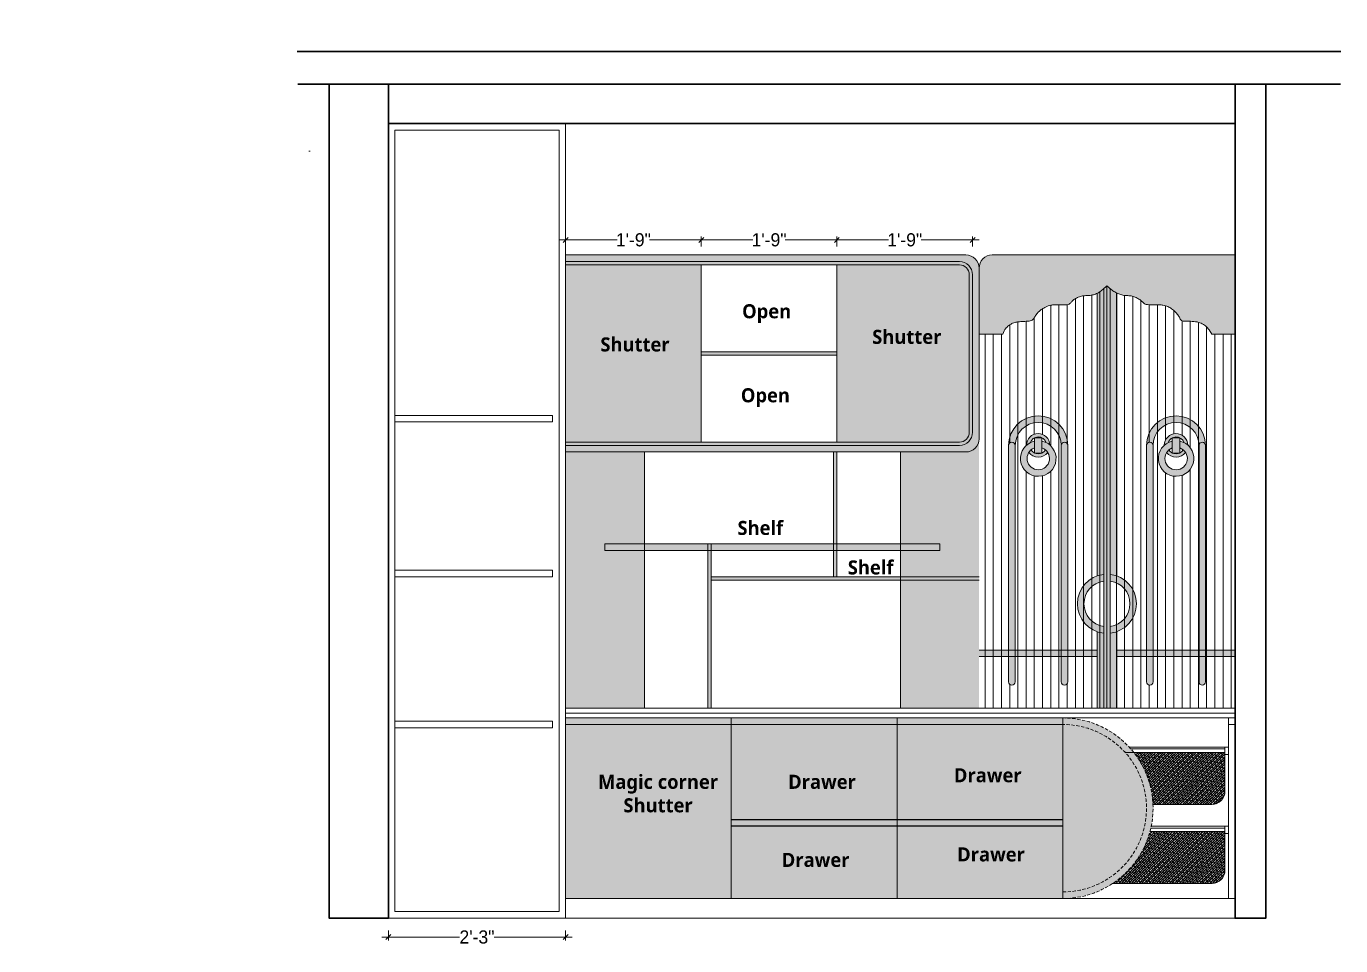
# Model space of a CAD drawing. Header units: millimetres. Extents: x 56222 to 3066687, y -650199 to -121287.
# Drawn here: x 137259.9 to 137460.2, y -183180.4 to -183040.4 of the extents above; entities that cross this region are included whole.
import ezdxf

# ---------------------------------------------------------------- set-up
doc = ezdxf.new("R2010")
doc.units = ezdxf.units.MM
doc.header["$MEASUREMENT"] = 0
doc.header["$PDMODE"] = 35
doc.linetypes.add('DASHED', pattern=[0.75, 0.5, -0.25])
doc.layers.get('Defpoints').update_dxf_attribs({"color": 220})
for name, color, linetype, lineweight in [('Farniture', 59, 'Continuous', 25), ('FURNITURE', 32, 'Continuous', 9), ('furniture dimensions', 1, 'DASHED', 0), ('SECTION ( SLAB PLine )', 104, 'Continuous', 30), ('Text', 7, 'Continuous', 15), ('wall', 7, 'Continuous', 30), ('XX~SLAB ( BEAM )~ ( DIM )', 7, 'Continuous', 9)]:
    doc.layers.add(name, color=color, linetype=linetype, lineweight=lineweight)
doc.layers.add('hatch', color=250, linetype='Continuous', lineweight=9, transparency=0.5)
doc.layers.add('str coll', color=6, linetype='Continuous')
doc.styles.add('century g', font='GOTHIC.TTF')
doc.styles.get("Standard").update_dxf_attribs({"font": 'arial.ttf', "height": 6})
doc.dimstyles.new('Archana', dxfattribs={"dimtxt": 2, "dimasz": 0.75, "dimexe": 0.5, "dimexo": 0.5, "dimgap": 0, "dimtad": 0, "dimzin": 0, "dimdsep": 46, "dimlunit": 4, "dimtxsty": 'century g', "dimblk": 'OBLIQUE', "dimcen": 0, "dimdle": 1, "dimclrd": 256, "dimclre": 256, "dimclrt": 256, "dimadec": 0, "dimazin": 0, "dimtfac": 1, "dimtofl": 0, "dimtmove": 1, "dimatfit": 3, "dimfxl": 1, "dimfxlon": 1, "dimtolj": 1, "dimtzin": 0, "dimlwd": -1, "dimlwe": -1, "dimarcsym": 0})

# ---------------------------------------------------------------- blocks, each defined once
blk = doc.blocks.new('_Oblique')
at = {"layer": 'wall', "color": 0, "lineweight": -2}
blk.add_line((-0.5, -0.5), (0.5, 0.5), dxfattribs=at)
blk = doc.blocks.new('*D210')
at = {"layer": 'Defpoints', "color": 0, "linetype": 'Continuous', "lineweight": 30, "transparency": 16777216}
for p in [(137362.76, -183072.89), (137342.09, -183076.19), (137362.76, -183076.19)]:
    blk.add_point(p, dxfattribs=at)
at = {"layer": 'furniture dimensions', "color": 5, "linetype": 'Continuous', "transparency": 16777216}
for p, q in [((137341.09, -183072.89), (137349.94, -183072.89)), ((137342.09, -183073.89), (137342.09, -183072.39)), ((137363.76, -183072.89), (137354.9, -183072.89)), ((137362.76, -183073.89), (137362.76, -183072.39))]:
    blk.add_line(p, q, dxfattribs=at)
at = {"layer": 'furniture dimensions', "color": 5, "linetype": 'Continuous', "transparency": 16777216, "xscale": 0.75, "yscale": 0.75, "zscale": 0.75, "rotation": 180}
blk.add_blockref('_Oblique', (137342.09, -183072.89), dxfattribs=at)
at = {"layer": 'furniture dimensions', "color": 5, "linetype": 'Continuous', "transparency": 16777216, "xscale": 0.75, "yscale": 0.75, "zscale": 0.75}
blk.add_blockref('_Oblique', (137362.76, -183072.89), dxfattribs=at)
at = {"layer": 'furniture dimensions', "linetype": 'Continuous', "lineweight": 0, "transparency": 16777216, "insert": (137352.42, -183072.89), "char_height": 2, "attachment_point": 5, "style": 'century g'}
blk.add_mtext('\\A1;1\'-9"', dxfattribs=at)
blk = doc.blocks.new('*D211')
at = {"layer": 'Defpoints', "color": 0, "linetype": 'Continuous', "lineweight": 30, "transparency": 16777216}
for p in [(137383.42, -183072.89), (137362.76, -183076.19), (137383.42, -183076.19)]:
    blk.add_point(p, dxfattribs=at)
at = {"layer": 'furniture dimensions', "color": 5, "linetype": 'Continuous', "transparency": 16777216}
for p, q in [((137361.76, -183072.89), (137370.61, -183072.89)), ((137362.76, -183073.89), (137362.76, -183072.39)), ((137384.42, -183072.89), (137375.57, -183072.89)), ((137383.42, -183073.89), (137383.42, -183072.39))]:
    blk.add_line(p, q, dxfattribs=at)
at = {"layer": 'furniture dimensions', "color": 5, "linetype": 'Continuous', "transparency": 16777216, "xscale": 0.75, "yscale": 0.75, "zscale": 0.75, "rotation": 180}
blk.add_blockref('_Oblique', (137362.76, -183072.89), dxfattribs=at)
at = {"layer": 'furniture dimensions', "color": 5, "linetype": 'Continuous', "transparency": 16777216, "xscale": 0.75, "yscale": 0.75, "zscale": 0.75}
blk.add_blockref('_Oblique', (137383.42, -183072.89), dxfattribs=at)
at = {"layer": 'furniture dimensions', "linetype": 'Continuous', "lineweight": 0, "transparency": 16777216, "insert": (137373.09, -183072.89), "char_height": 2, "attachment_point": 5, "style": 'century g'}
blk.add_mtext('\\A1;1\'-9"', dxfattribs=at)
blk = doc.blocks.new('*D212')
at = {"layer": 'Defpoints', "color": 0, "linetype": 'Continuous', "lineweight": 30, "transparency": 16777216}
for p in [(137404.09, -183072.89), (137383.42, -183076.19), (137404.09, -183078.84)]:
    blk.add_point(p, dxfattribs=at)
at = {"layer": 'furniture dimensions', "color": 5, "linetype": 'Continuous', "transparency": 16777216}
for p, q in [((137382.42, -183072.89), (137391.28, -183072.89)), ((137383.42, -183073.89), (137383.42, -183072.39)), ((137405.09, -183072.89), (137396.24, -183072.89)), ((137404.09, -183073.89), (137404.09, -183072.39))]:
    blk.add_line(p, q, dxfattribs=at)
at = {"layer": 'furniture dimensions', "color": 5, "linetype": 'Continuous', "transparency": 16777216, "xscale": 0.75, "yscale": 0.75, "zscale": 0.75, "rotation": 180}
blk.add_blockref('_Oblique', (137383.42, -183072.89), dxfattribs=at)
at = {"layer": 'furniture dimensions', "color": 5, "linetype": 'Continuous', "transparency": 16777216, "xscale": 0.75, "yscale": 0.75, "zscale": 0.75}
blk.add_blockref('_Oblique', (137404.09, -183072.89), dxfattribs=at)
at = {"layer": 'furniture dimensions', "linetype": 'Continuous', "lineweight": 0, "transparency": 16777216, "insert": (137393.76, -183072.89), "char_height": 2, "attachment_point": 5, "style": 'century g'}
blk.add_mtext('\\A1;1\'-9"', dxfattribs=at)
blk = doc.blocks.new('*D213')
at = {"layer": 'Defpoints', "color": 0, "linetype": 'Continuous', "lineweight": 30, "transparency": 16777216}
for p in [(137315.09, -183176.19), (137342.09, -183176.19), (137342.09, -183179.06)]:
    blk.add_point(p, dxfattribs=at)
at = {"layer": 'furniture dimensions', "color": 5, "linetype": 'Continuous', "transparency": 16777216}
for p, q in [((137315.09, -183178.06), (137315.09, -183179.56)), ((137342.09, -183178.06), (137342.09, -183179.56)), ((137314.09, -183179.06), (137325.95, -183179.06)), ((137343.09, -183179.06), (137331.23, -183179.06))]:
    blk.add_line(p, q, dxfattribs=at)
at = {"layer": 'furniture dimensions', "color": 5, "linetype": 'Continuous', "transparency": 16777216, "xscale": 0.75, "yscale": 0.75, "zscale": 0.75, "rotation": 180}
blk.add_blockref('_Oblique', (137315.09, -183179.06), dxfattribs=at)
at = {"layer": 'furniture dimensions', "color": 5, "linetype": 'Continuous', "transparency": 16777216, "xscale": 0.75, "yscale": 0.75, "zscale": 0.75}
blk.add_blockref('_Oblique', (137342.09, -183179.06), dxfattribs=at)
at = {"layer": 'furniture dimensions', "linetype": 'Continuous', "lineweight": 0, "transparency": 16777216, "insert": (137328.59, -183179.06), "char_height": 2, "attachment_point": 5, "style": 'century g'}
blk.add_mtext('\\A1;2\'-3"', dxfattribs=at)

msp = doc.modelspace()

# ---------------------------------------------------------------- hatches: boundary and pattern name
at = {"layer": 'FURNITURE', "lineweight": 20, "true_color": 0x636466}
h = msp.add_hatch(dxfattribs=at)
h.set_pattern_fill('AR-CONC', color=251)
h.set_pattern_definition([(50, (7728.5623, -201582.0723), (7.17260183, -0.62752135), [0.75, -8.25]), (355, (7728.562, -201582.072), (-1.38751334, 7.52192134), [0.6, -6.6]), (100.4514445, (7729.16, -201582.1246), (5.78508847, 6.8943999), [0.6374019, -7.0114211]), (46.1842, (7728.562, -201580.072), (10.6724133, -1.6551928), [1.125, -12.375]), (96.6356355, (7729.452, -201580.21), (9.34661946, 9.741186), [0.9561034, -10.5171376]), (351.184164, (7728.562, -201580.072), (9.34661945, 9.741186), [0.9, -9.9]), (21, (7729.5623, -201580.5723), (5.96907052, -4.0261889), [0.75, -8.25]), (326, (7729.562, -201580.572), (2.4331533, 7.25150045), [0.6, -6.6]), (71.451445, (7730.06, -201580.908), (8.40222377, 3.22531153), [0.6374019, -7.0114211]), (37.5, (7728.5623, -201582.0723), (0.121598553, 3.32893854), [0, -6.52, 0, -6.7, 0, -6.625]), (7.5, (7728.5623, -201582.0723), (2.63069537, 3.94411712), [0, -3.82, 0, -6.37, 0, -2.525]), (327.5, (7726.3323, -201582.0723), (5.33822436, -0.22554872), [0, -2.5, 0, -7.8, 0, -10.35]), (317.5, (7725.3323, -201582.0723), (5.8318617, 1.00104982), [0, -3.25, 0, -5.18, 0, -7.35])])
h.paths.add_polyline_path([(137306.114, -183059.362), (137301.59, -183059.362), (137301.59, -183059.393)])
h.paths.add_polyline_path([(137187.151, -183048.358), (137187.151, -183040.362), (137153.065, -183040.362), (137153.065, -183059.362), (137157.59, -183059.362), (137157.59, -183048.366)])
at = {"layer": 'FURNITURE', "lineweight": 0, "true_color": 0xc8a668, "transparency": 33554687}
h = msp.add_hatch(color=43, dxfattribs=at)
h.dxf.hatch_style = 1
h.paths.add_polyline_path([(137405.09, -183103.186), (137405.09, -183077.186, 0.4142136), (137403.09, -183075.186), (137342.091, -183075.186), (137342.091, -183076.186), (137383.09, -183076.186), (137402.09, -183076.186, -0.4142136), (137404.09, -183078.186), (137404.09, -183102.186, -0.4142136), (137402.09, -183104.186), (137342.091, -183104.186), (137342.091, -183105.186), (137403.09, -183105.186, 0.4142136)])
at = {"layer": 'FURNITURE', "lineweight": 0, "true_color": 0xc8a668, "transparency": 33554559}
h = msp.add_hatch(color=43, dxfattribs=at)
h.dxf.hatch_style = 1
h.paths.add_polyline_path([(137439.582, -183085.998, 0.0715055), (137438.912, -183085.589, 0.0630267), (137438.081, -183085.35, 0.038463), (137437.063, -183085.272, -0.006956), (137436.31, -183085.261, -0.1059802), (137435.9, -183085.162, -0.0721936), (137435.669, -183084.794, 0.0607921), (137435.386, -183084.319, 0.0353519), (137434.943, -183083.824, 0.0344754), (137434.413, -183083.377, 0.0439889), (137433.867, -183083.047, 0.0467694), (137433.51, -183082.911, 0.0333208), (137433.092, -183082.825, 0.0252743), (137432.561, -183082.78, 0.0107777), (137431.848, -183082.77, -0.006616), (137430.932, -183082.766, -0.0598894), (137430.536, -183082.711, -0.0998053), (137430.247, -183082.569, -0.032499), (137429.888, -183082.254, 0.0582288), (137429.431, -183081.893, 0.0456833), (137428.864, -183081.611, 0.0444772), (137428.239, -183081.43, 0.0476392), (137427.605, -183081.368, -0.0510683), (137426.995, -183081.305, -0.0422364), (137426.368, -183081.117, -0.0411125), (137425.764, -183080.821, -0.0422036), (137425.223, -183080.431), (137424.57, -183079.872), (137423.934, -183080.446, -0.0459102), (137423.405, -183080.843, -0.047296), (137422.817, -183081.131, -0.0468395), (137422.18, -183081.307, -0.043349), (137421.505, -183081.367, 0.045846), (137420.839, -183081.429, 0.0478169), (137420.205, -183081.611, 0.050607), (137419.652, -183081.897, 0.0680999), (137419.227, -183082.266, -0.0376049), (137418.912, -183082.575, -0.1104727), (137418.644, -183082.714, -0.06089), (137418.259, -183082.768, -0.0060031), (137417.323, -183082.772, 0.0098228), (137416.544, -183082.781, 0.0316635), (137416.029, -183082.831, 0.0440231), (137415.623, -183082.933, 0.0387265), (137415.223, -183083.108, 0.0252608), (137414.679, -183083.433, 0.0390715), (137414.249, -183083.772, 0.0398912), (137413.884, -183084.169, 0.0278239), (137413.536, -183084.668, -0.0516069), (137413.198, -183085.106, -0.0989811), (137412.707, -183085.245, -0.006381), (137411.818, -183085.303, 0.011127), (137411.06, -183085.36, 0.0382573), (137410.575, -183085.445, 0.0507835), (137410.184, -183085.588, 0.0329488), (137409.765, -183085.827, 0.031611), (137409.491, -183086.035, 0.0274343), (137409.23, -183086.285, 0.0283996), (137409.02, -183086.538, 0.069006), (137408.904, -183086.751), (137408.726, -183087.224), (137406.89, -183087.224), (137405.09, -183087.224), (137405.09, -183081.205), (137405.09, -183077.186, -0.4142136), (137407.09, -183075.186), (137424.577, -183075.186), (137444.091, -183075.186), (137444.091, -183081.291), (137444.091, -183087.224), (137440.563, -183087.224), (137440.12, -183086.584, 0.0685312)])
at = {"layer": 'FURNITURE', "lineweight": 0, "true_color": 0x000000, "transparency": 33554687}
h = msp.add_hatch(color=18, dxfattribs=at)
h.dxf.hatch_style = 1
h.paths.add_polyline_path([(137402.09, -183076.186), (137342.091, -183076.186), (137342.091, -183076.686), (137402.09, -183076.686, -0.4142136), (137403.59, -183078.186), (137403.59, -183102.186, -0.4142136), (137402.09, -183103.686), (137342.091, -183103.686), (137342.091, -183104.186), (137402.09, -183104.186, 0.4142136), (137404.09, -183102.186), (137404.09, -183078.186, 0.4142136)])
at = {"layer": 'FURNITURE', "lineweight": 0, "true_color": 0xc8a668, "transparency": 33554559}
h = msp.add_hatch(color=43, dxfattribs=at)
h.dxf.hatch_style = 1
h.paths.add_polyline_path([(137403.59, -183078.186, 0.4142136), (137402.09, -183076.686), (137383.423, -183076.686), (137383.423, -183103.686), (137402.09, -183103.686, 0.4142136), (137403.59, -183102.186)])
h.paths.add_polyline_path([(137362.757, -183076.686), (137342.091, -183076.686), (137342.091, -183103.686), (137362.757, -183103.686)])
at = {"layer": 'FURNITURE', "lineweight": 0, "true_color": 0xc7c8ca, "transparency": 33554600}
h = msp.add_hatch(dxfattribs=at)
h.set_pattern_fill('ANSI31', color=9, scale=10, angle=45)
h.set_pattern_definition([(90, (-12917.7477, -2500.35), (-1.25, 0), [])])
h.paths.add_polyline_path([(137444.091, -183087.224), (137440.563, -183087.224), (137440.12, -183086.584, 0.0685312), (137439.582, -183085.998, 0.0715055), (137438.912, -183085.589, 0.0630267), (137438.081, -183085.35, 0.038463), (137437.063, -183085.272, -0.00872), (137436.119, -183085.227, -0.2299143), (137435.832, -183085.075, -0.053864), (137435.669, -183084.794, 0.0607921), (137435.386, -183084.319, 0.0353519), (137434.943, -183083.824, 0.0344754), (137434.413, -183083.377, 0.0439889), (137433.867, -183083.047, 0.0467694), (137433.51, -183082.911, 0.0333208), (137433.092, -183082.825, 0.0252743), (137432.561, -183082.78, 0.0107777), (137431.848, -183082.77, -0.0081247), (137430.723, -183082.737, -0.1591067), (137430.247, -183082.569, -0.032499), (137429.888, -183082.254, 0.0582288), (137429.431, -183081.893, 0.0456877), (137428.864, -183081.611, 0.044473), (137428.239, -183081.43, 0.0476392), (137427.605, -183081.368, -0.0510683), (137426.995, -183081.305, -0.0422364), (137426.368, -183081.117, -0.0411125), (137425.764, -183080.821, -0.0422036), (137425.223, -183080.431), (137425.07, -183080.3), (137425.07, -183144.186), (137444.091, -183144.186), (137444.091, -183136.352), (137431.591, -183136.352), (137431.591, -183140.186, -1.000028), (137430.591, -183140.186), (137430.591, -183104.186, -1), (137431.591, -183104.186), (137431.591, -183136.352), (137444.091, -183136.352)])
h.paths.add_polyline_path([(137436.881, -183104.131, -2.6501344), (137433.299, -183104.159, -0.9775148)], flags=16)
h.paths.add_polyline_path([(137435.664, -183103.029), (137435.664, -183104.563, -5.7897701), (137434.517, -183104.574), (137434.517, -183103.029, -0.2344077)], flags=0)
h.paths.add_polyline_path([(137424.07, -183080.324), (137423.934, -183080.446, -0.0459102), (137423.405, -183080.843, -0.047296), (137422.817, -183081.131, -0.0468395), (137422.18, -183081.307, -0.043349), (137421.505, -183081.367, 0.045846), (137420.839, -183081.429, 0.0478169), (137420.205, -183081.611, 0.050607), (137419.652, -183081.897, 0.0680999), (137419.227, -183082.266, -0.0497236), (137418.801, -183082.664, -0.0868151), (137418.259, -183082.768, -0.0060031), (137417.323, -183082.772, 0.0098228), (137416.544, -183082.781, 0.0316635), (137416.029, -183082.831, 0.0440231), (137415.623, -183082.933, 0.0387265), (137415.223, -183083.108, 0.0252608), (137414.679, -183083.433, 0.0390715), (137414.249, -183083.772, 0.0398912), (137413.884, -183084.169, 0.0278239), (137413.536, -183084.668, -0.0516069), (137413.198, -183085.106, -0.0989811), (137412.707, -183085.245, -0.006381), (137411.818, -183085.303, 0.011127), (137411.06, -183085.36, 0.0382573), (137410.575, -183085.445, 0.0507835), (137410.184, -183085.588, 0.0329488), (137409.765, -183085.827, 0.0463924), (137409.372, -183086.143, 0.0456705), (137409.02, -183086.538, 0.069006), (137408.904, -183086.751), (137408.726, -183087.224), (137406.89, -183087.224), (137405.09, -183087.224), (137405.09, -183136.352), (137409.59, -183136.352), (137409.59, -183104.186, -1), (137410.59, -183104.186), (137410.59, -183140.186, -1.000028), (137409.59, -183140.186), (137409.59, -183136.352), (137405.09, -183136.352), (137405.09, -183144.186), (137424.07, -183144.186)])
h.paths.add_polyline_path([(137417.59, -183104.186, -1), (137418.59, -183104.186), (137418.59, -183140.186, -1), (137417.59, -183140.186)], flags=16)
h.paths.add_polyline_path([(137415.88, -183104.131, -2.6501344), (137412.299, -183104.159, -0.9775148)], flags=16)
h.paths.add_polyline_path([(137414.664, -183103.029), (137414.664, -183104.563, -5.7897701), (137413.516, -183104.574), (137413.516, -183103.029, -0.2344077)], flags=0)
at = {"layer": 'FURNITURE', "lineweight": 0, "true_color": 0x000000, "transparency": 33554687}
h = msp.add_hatch(color=18, dxfattribs=at)
h.dxf.hatch_style = 1
h.paths.add_polyline_path([(137383.423, -183089.936), (137362.757, -183089.936), (137362.757, -183090.436), (137383.423, -183090.436)])
at = {"layer": 'FURNITURE', "lineweight": 0, "true_color": 0x636466, "transparency": 33554687}
h = msp.add_hatch(color=251, dxfattribs=at)
h.dxf.hatch_style = 1
h.paths.add_polyline_path([(137405.09, -183124.686), (137393.09, -183124.686), (137393.09, -183144.186), (137405.09, -183144.186)])
h.paths.add_polyline_path([(137405.09, -183103.186, -0.4142136), (137403.09, -183105.186), (137393.09, -183105.186), (137393.09, -183119.186), (137399.09, -183119.186), (137399.09, -183120.186), (137393.09, -183120.186), (137393.09, -183124.186), (137405.09, -183124.186)])
h.paths.add_polyline_path([(137354.091, -183105.186), (137342.091, -183105.186), (137342.091, -183144.186), (137354.091, -183144.186), (137354.091, -183120.186), (137348.091, -183120.186), (137348.091, -183119.186), (137354.091, -183119.186)])
at = {"layer": 'FURNITURE', "lineweight": 0, "true_color": 0x000000, "transparency": 33554687}
h = msp.add_hatch(color=18, dxfattribs=at)
h.dxf.hatch_style = 1
h.paths.add_polyline_path([(137383.423, -183105.186), (137382.923, -183105.186), (137382.923, -183119.186), (137383.423, -183119.186)])
h.paths.add_polyline_path([(137383.423, -183119.186), (137382.923, -183119.186), (137382.923, -183120.186), (137383.423, -183120.186)])
h.paths.add_polyline_path([(137383.423, -183120.186), (137382.923, -183120.186), (137382.923, -183124.186), (137383.423, -183124.186)])
h.paths.add_polyline_path([(137405.09, -183124.186), (137364.257, -183124.186), (137364.257, -183124.686), (137405.09, -183124.686)])
h.paths.add_polyline_path([(137364.257, -183119.186), (137363.757, -183119.186), (137363.757, -183120.186), (137364.257, -183120.186)])
h.paths.add_polyline_path([(137364.257, -183120.186), (137363.757, -183120.186), (137363.757, -183144.186), (137364.257, -183144.186)])
at = {"layer": 'FURNITURE', "lineweight": 0, "true_color": 0xc8a668, "transparency": 33554687}
h = msp.add_hatch(color=43, dxfattribs=at)
h.dxf.hatch_style = 1
h.paths.add_polyline_path([(137382.923, -183119.186), (137364.257, -183119.186), (137364.257, -183120.186), (137382.923, -183120.186)])
h.paths.add_polyline_path([(137399.09, -183119.186), (137383.423, -183119.186), (137383.423, -183120.186), (137399.09, -183120.186)])
h.paths.add_polyline_path([(137363.757, -183119.186), (137348.091, -183119.186), (137348.091, -183120.186), (137363.757, -183120.186)])
at = {"layer": 'FURNITURE', "lineweight": 0, "true_color": 0x000000, "transparency": 33554687}
h = msp.add_hatch(color=18, dxfattribs=at)
h.dxf.hatch_style = 1
h.paths.add_polyline_path([(137367.341, -183145.686), (137342.091, -183145.686), (137342.091, -183146.686), (137367.341, -183146.686)])
h.paths.add_polyline_path([(137392.591, -183145.686), (137367.341, -183145.686), (137367.341, -183146.686), (137392.591, -183146.686)])
h.paths.add_polyline_path([(137417.841, -183145.686), (137392.591, -183145.686), (137392.591, -183146.686), (137417.841, -183146.686)])
h = msp.add_hatch(color=18, dxfattribs=at)
h.dxf.hatch_style = 1
h.paths.add_polyline_path([(137417.841, -183145.686), (137417.841, -183146.686, -0.1907575), (137426.569, -183150.141), (137427.974, -183150.141, 0.2101466)])
h.paths.add_polyline_path([(137428.217, -183150.414), (137426.85, -183150.414, -0.0146901), (137427.364, -183150.958), (137428.667, -183150.958, 0.0128413)])
h.paths.add_polyline_path([(137427.974, -183150.141), (137426.569, -183150.141, -0.0076757), (137426.85, -183150.414), (137428.217, -183150.414, 0.0066383)])
at = {"layer": 'FURNITURE', "lineweight": 0, "true_color": 0xc8a668, "transparency": 33554559}
h = msp.add_hatch(color=43, dxfattribs=at)
h.dxf.hatch_style = 1
h.paths.add_polyline_path([(137367.341, -183146.686), (137342.091, -183146.686), (137342.091, -183173.186), (137367.341, -183173.186)])
h = msp.add_hatch(color=43, dxfattribs=at)
h.dxf.hatch_style = 1
h.paths.add_polyline_path([(137392.591, -183146.686), (137367.341, -183146.686), (137367.341, -183161.133), (137391.529, -183161.133), (137392.591, -183161.133)])
h.paths.add_polyline_path([(137417.841, -183146.686), (137392.591, -183146.686), (137392.591, -183161.133), (137417.841, -183161.133)])
h.paths.add_polyline_path([(137417.841, -183162.133), (137392.591, -183162.133), (137392.591, -183173.186), (137417.841, -183173.186)])
h.paths.add_polyline_path([(137392.591, -183162.133), (137391.529, -183162.133), (137367.341, -183162.133), (137367.341, -183173.186), (137392.591, -183173.186)])
h = msp.add_hatch(color=43, dxfattribs=at)
h.dxf.hatch_style = 1
h.paths.add_polyline_path([(137417.841, -183146.686), (137417.841, -183172.186, 1)])
at = {"layer": 'FURNITURE', "lineweight": 0, "true_color": 0x000000, "transparency": 33554687}
h = msp.add_hatch(color=18, dxfattribs=at)
h.dxf.hatch_style = 1
h.paths.add_polyline_path([(137428.667, -183150.958), (137427.364, -183150.958, -0.1721198), (137430.578, -183158.855), (137431.579, -183158.855, 0.156791)])
h.paths.add_polyline_path([(137431.579, -183158.855), (137430.578, -183158.855, -0.0657841), (137430.291, -183162.183), (137431.314, -183162.183, 0.0609303)])
h.paths.add_polyline_path([(137431.314, -183162.183), (137430.291, -183162.183, -0.0054815), (137430.228, -183162.455), (137431.255, -183162.455, 0.0050637)])
h.paths.add_polyline_path([(137431.255, -183162.455), (137430.228, -183162.455, -0.0110548), (137430.083, -183163), (137431.121, -183163, 0.0101997)])
h.paths.add_polyline_path([(137431.121, -183163), (137430.083, -183163, -0.21156), (137423.427, -183170.897), (137425.437, -183170.897, 0.1828104)])
h.paths.add_polyline_path([(137425.437, -183170.897), (137423.427, -183170.897, -0.1138683), (137417.841, -183172.186), (137417.841, -183173.186, 0.1473835)])
at = {"layer": 'FURNITURE', "lineweight": 0, "true_color": 0xbc9776, "transparency": 33554585}
h = msp.add_hatch(dxfattribs=at)
h.set_pattern_fill('ANSI38', color=33, scale=2.178414)
h.set_pattern_definition([(45, (-12917.74772, -2500.35005), (-0.19254640798, 0.19254640798), []), (135, (-12917.74772, -2500.35005), (-0.57763922394, 0.19254640798), [0.6807543539, -0.4084526123])])
h.paths.add_polyline_path([(137442.546, -183150.958), (137428.667, -183150.958, -0.156791), (137431.579, -183158.855), (137440.546, -183158.855, 0.4142136), (137442.546, -183156.855)])
h.paths.add_polyline_path([(137442.546, -183163), (137431.121, -183163, -0.1828104), (137425.437, -183170.897), (137440.546, -183170.897, 0.4142136), (137442.546, -183168.897)])
at = {"layer": 'FURNITURE', "lineweight": 0, "true_color": 0x000000, "transparency": 33554687}
h = msp.add_hatch(color=18, dxfattribs=at)
h.dxf.hatch_style = 1
h.paths.add_polyline_path([(137417.841, -183161.133), (137391.529, -183161.133), (137391.529, -183162.133), (137417.841, -183162.133)])
h.paths.add_polyline_path([(137391.529, -183161.133), (137367.341, -183161.133), (137367.341, -183162.133), (137391.529, -183162.133)])
at = {"layer": 'hatch', "lineweight": 0, "true_color": 0x492403, "transparency": 33554687}
h = msp.add_hatch(color=38, dxfattribs=at)
h.dxf.hatch_style = 1
h.paths.add_polyline_path([(137425.07, -183080.3), (137424.57, -183079.872), (137424.57, -183144.186), (137425.07, -183144.186)])
h.paths.add_polyline_path([(137424.57, -183079.872), (137424.07, -183080.324), (137424.07, -183144.186), (137424.57, -183144.186)])
at = {"layer": 'hatch', "lineweight": 0, "true_color": 0xb9b613, "transparency": 33554579}
h = msp.add_hatch(color=52, dxfattribs=at)
h.dxf.hatch_style = 1
h.paths.add_polyline_path([(137426.07, -183080.986, -0.0212087), (137425.764, -183080.821, -0.0422036), (137425.223, -183080.431), (137425.07, -183080.3), (137425.07, -183123.83, -0.0571862), (137426.07, -183124.059)])
h.paths.add_polyline_path([(137424.07, -183080.324), (137423.934, -183080.446, -0.0459102), (137423.405, -183080.843, -0.0274768), (137423.07, -183081.024), (137423.07, -183124.059, -0.0571862), (137424.07, -183123.83)])
h.paths.add_polyline_path([(137426.07, -183124.059), (137426.07, -183125.139, -0.2896899), (137428.07, -183128.302, -0.2896899), (137426.07, -183131.464), (137426.07, -183132.544, 0.3178372), (137429.07, -183128.302, 0.3178372)])
h.paths.add_polyline_path([(137426.07, -183124.059, 0.0571862), (137425.07, -183123.83), (137425.07, -183124.838, -0.0750312), (137426.07, -183125.139)])
h.paths.add_polyline_path([(137424.07, -183123.83, 0.0571862), (137423.07, -183124.059), (137423.07, -183125.139, -0.0750312), (137424.07, -183124.838)])
h.paths.add_polyline_path([(137423.07, -183125.139), (137423.07, -183124.059, 0.3178372), (137420.07, -183128.302, 0.3178372), (137423.07, -183132.544), (137423.07, -183131.464, -0.2896899), (137421.07, -183128.302, -0.2896899)])
h.paths.add_polyline_path([(137426.07, -183131.464, -0.0750312), (137425.07, -183131.766), (137425.07, -183132.774, 0.0571862), (137426.07, -183132.544)])
h.paths.add_polyline_path([(137424.07, -183131.766, -0.0750312), (137423.07, -183131.464), (137423.07, -183132.544, 0.0571862), (137424.07, -183132.774)])
h.paths.add_polyline_path([(137424.07, -183132.774, -0.0571862), (137423.07, -183132.544), (137423.07, -183144.186), (137424.07, -183144.186)])
h.paths.add_polyline_path([(137426.07, -183132.544, -0.0571862), (137425.07, -183132.774), (137425.07, -183144.186), (137426.07, -183144.186)])
h = msp.add_hatch(color=52, dxfattribs=at)
h.dxf.hatch_style = 1
h.paths.add_polyline_path([(137409.59, -183104.186, -1), (137410.59, -183104.186, -1), (137417.59, -183104.186, -1), (137418.59, -183104.186, 1)])
h = msp.add_hatch(color=52, dxfattribs=at)
h.dxf.hatch_style = 1
h.paths.add_polyline_path([(137430.591, -183104.186, -1), (137431.591, -183104.186, -1), (137438.591, -183104.186, -1), (137439.591, -183104.186, 1)])
h = msp.add_hatch(color=52, dxfattribs=at)
h.dxf.hatch_style = 1
h.paths.add_polyline_path([(137418.59, -183104.186, 1), (137417.59, -183104.186), (137417.59, -183135.352), (137418.59, -183135.352)])
h.paths.add_polyline_path([(137418.59, -183136.352), (137417.59, -183136.352), (137417.59, -183140.186, 1), (137418.59, -183140.186)])
h.paths.add_polyline_path([(137418.59, -183135.352), (137417.59, -183135.352), (137417.59, -183136.352), (137418.59, -183136.352)])
h.paths.add_polyline_path([(137410.59, -183136.352), (137409.59, -183136.352), (137409.59, -183140.186, 1.000028), (137410.59, -183140.186)])
h.paths.add_polyline_path([(137410.59, -183135.352), (137409.59, -183135.352), (137409.59, -183136.352), (137410.59, -183136.352)])
h.paths.add_polyline_path([(137410.59, -183104.186, 1), (137409.59, -183104.186), (137409.59, -183135.352), (137410.59, -183135.352)])
at = {"layer": 'hatch', "lineweight": 0, "true_color": 0x492403, "transparency": 33554687}
h = msp.add_hatch(color=38, dxfattribs=at)
h.dxf.hatch_style = 1
h.paths.add_polyline_path([(137414.664, -183103.527), (137414.664, -183104.563, -5.7897701), (137413.516, -183104.574), (137413.516, -183103.534, 9.3406517)])
at = {"layer": 'hatch', "lineweight": 0, "true_color": 0xb9b613, "transparency": 33554579}
h = msp.add_hatch(color=52, dxfattribs=at)
h.dxf.hatch_style = 1
h.paths.add_polyline_path([(137412.299, -183104.159, -0.0639358), (137412.868, -183103.768, -0.7091424), (137415.305, -183103.749, -0.0639358), (137415.88, -183104.131, 0.9775148)])
h.paths.add_polyline_path([(137415.536, -183105.242, 0.0757717), (137415.192, -183104.859, -0.55604), (137412.998, -183104.876, 0.0757717), (137412.66, -183105.265, 0.5030444)])
h.paths.add_polyline_path([(137414.664, -183103.029), (137413.516, -183103.029), (137413.516, -183105.343), (137414.664, -183105.343)])
h = msp.add_hatch(color=52, dxfattribs=at)
h.dxf.hatch_style = 1
h.paths.add_polyline_path([(137439.591, -183104.186, 1), (137438.591, -183104.186), (137438.591, -183135.352), (137439.591, -183135.352)])
h.paths.add_polyline_path([(137439.591, -183136.352), (137438.591, -183136.352), (137438.591, -183140.186, 1), (137439.591, -183140.186)])
h.paths.add_polyline_path([(137439.591, -183135.352), (137438.591, -183135.352), (137438.591, -183136.352), (137439.591, -183136.352)])
h.paths.add_polyline_path([(137431.591, -183136.352), (137430.591, -183136.352), (137430.591, -183140.186, 1.000028), (137431.591, -183140.186)])
h.paths.add_polyline_path([(137431.591, -183135.352), (137430.591, -183135.352), (137430.591, -183136.352), (137431.591, -183136.352)])
h.paths.add_polyline_path([(137431.591, -183104.186, 1), (137430.591, -183104.186), (137430.591, -183135.352), (137431.591, -183135.352)])
at = {"layer": 'hatch', "lineweight": 0, "true_color": 0x492403, "transparency": 33554687}
h = msp.add_hatch(color=38, dxfattribs=at)
h.dxf.hatch_style = 1
h.paths.add_polyline_path([(137435.664, -183103.527), (137435.664, -183104.563, -5.7897701), (137434.517, -183104.574), (137434.517, -183103.534, 9.3406517)])
at = {"layer": 'hatch', "lineweight": 0, "true_color": 0xb9b613, "transparency": 33554579}
h = msp.add_hatch(color=52, dxfattribs=at)
h.dxf.hatch_style = 1
h.paths.add_polyline_path([(137433.299, -183104.159, -0.0639358), (137433.869, -183103.768, -0.7091424), (137436.306, -183103.749, -0.0639358), (137436.881, -183104.131, 0.9775148)])
h.paths.add_polyline_path([(137436.537, -183105.242, 0.0757717), (137436.193, -183104.859, -0.55604), (137433.999, -183104.876, 0.0757717), (137433.661, -183105.265, 0.5030444)])
h.paths.add_polyline_path([(137435.664, -183103.029), (137434.517, -183103.029), (137434.517, -183105.343), (137435.664, -183105.343)])
at = {"layer": 'hatch', "lineweight": 0, "true_color": 0x000000, "transparency": 33554687}
h = msp.add_hatch(color=18, dxfattribs=at)
h.dxf.hatch_style = 1
h.paths.add_polyline_path([(137423.09, -183135.352), (137405.09, -183135.352), (137405.09, -183136.352), (137423.09, -183136.352)])
h.paths.add_polyline_path([(137444.091, -183135.352), (137426.09, -183135.352), (137426.09, -183136.352), (137444.091, -183136.352)])

# ---------------------------------------------------------------- linework, layer by layer
at = {"layer": 'Farniture', "lineweight": 0}
for p, q in [((137383.423, -183089.936), (137362.757, -183089.936)), ((137383.423, -183090.436), (137362.757, -183090.436)), ((137382.923, -183124.186), (137382.923, -183105.186)), ((137383.423, -183124.186), (137383.423, -183105.186)), ((137363.757, -183144.186), (137363.757, -183119.186)), ((137364.257, -183144.186), (137364.257, -183119.186)), ((137364.257, -183124.186), (137405.09, -183124.186)), ((137364.257, -183124.686), (137405.09, -183124.686))]:
    msp.add_line(p, q, dxfattribs=at)
at = {"layer": 'FURNITURE', "lineweight": 0}
for p, q in [((137405.09, -183055.186), (137444.091, -183055.186)), ((137342.091, -183075.186), (137403.09, -183075.186)), ((137342.091, -183076.186), (137402.09, -183076.186)), ((137383.09, -183076.186), (137342.091, -183076.186)), ((137342.091, -183076.686), (137402.09, -183076.686)), ((137362.757, -183076.686), (137362.757, -183103.686)), ((137383.423, -183076.686), (137383.423, -183103.686)), ((137405.09, -183077.186), (137405.09, -183103.186)), ((137403.59, -183078.186), (137403.59, -183102.186)), ((137404.09, -183078.186), (137404.09, -183102.186)), ((137424.57, -183079.872), (137424.57, -183144.186)), ((137423.07, -183081.024), (137423.07, -183124.059)), ((137424.07, -183080.324), (137424.07, -183144.186)), ((137425.07, -183080.324), (137425.07, -183144.186)), ((137426.07, -183080.986), (137426.07, -183124.059)), ((137342.091, -183103.686), (137402.09, -183103.686)), ((137342.091, -183104.186), (137402.09, -183104.186)), ((137342.091, -183105.186), (137403.09, -183105.186)), ((137409.59, -183104.186), (137409.59, -183140.186)), ((137410.59, -183104.186), (137410.59, -183140.186)), ((137417.59, -183104.186), (137417.59, -183140.186)), ((137418.59, -183104.186), (137418.59, -183140.186)), ((137430.591, -183104.186), (137430.591, -183140.186)), ((137431.591, -183104.186), (137431.591, -183140.186)), ((137438.591, -183104.186), (137438.591, -183140.186)), ((137439.591, -183104.186), (137439.591, -183140.186)), ((137348.091, -183119.186), (137399.09, -183119.186)), ((137348.091, -183119.186), (137348.091, -183120.186)), ((137399.09, -183119.186), (137399.09, -183120.186)), ((137348.091, -183120.186), (137399.09, -183120.186)), ((137423.07, -183132.544), (137423.07, -183144.186)), ((137426.07, -183132.544), (137426.07, -183144.186)), ((137405.09, -183135.352), (137423.09, -183135.352)), ((137426.09, -183135.352), (137444.091, -183135.352)), ((137405.09, -183136.352), (137423.09, -183136.352)), ((137426.09, -183136.352), (137444.091, -183136.352)), ((137342.091, -183144.186), (137444.091, -183144.186)), ((137342.091, -183144.936), (137444.091, -183144.936)), ((137342.091, -183145.686), (137444.091, -183145.686)), ((137367.341, -183173.186), (137367.341, -183145.686)), ((137392.591, -183173.186), (137392.591, -183145.686)), ((137417.841, -183173.186), (137417.841, -183145.686)), ((137443.091, -183173.186), (137443.091, -183145.686)), ((137342.091, -183146.686), (137417.841, -183146.686)), ((137443.091, -183146.686), (137444.091, -183146.686)), ((137342.091, -183173.186), (137444.091, -183173.186)), ((137444.091, -183176.186), (137405.09, -183176.186))]:
    msp.add_line(p, q, dxfattribs=at)
at = {"layer": 'FURNITURE'}
for p, q in [((137442.546, -183150.958), (137427.364, -183150.958)), ((137443.091, -183150.141), (137427.974, -183150.141)), ((137428.217, -183150.414), (137442.546, -183150.414)), ((137443.091, -183150.141), (137442.546, -183150.141)), ((137442.546, -183150.141), (137442.546, -183151.23)), ((137442.546, -183150.414), (137442.546, -183150.958)), ((137442.546, -183151.23), (137443.091, -183151.23)), ((137443.091, -183151.23), (137443.091, -183150.141)), ((137417.841, -183163.272), (137417.841, -183162.183)), ((137442.546, -183163), (137431.121, -183163)), ((137431.255, -183162.455), (137442.546, -183162.455)), ((137443.091, -183162.183), (137431.314, -183162.183)), ((137443.091, -183162.183), (137442.546, -183162.183)), ((137442.546, -183162.183), (137442.546, -183163.272)), ((137442.546, -183162.455), (137442.546, -183163)), ((137442.546, -183163.272), (137443.091, -183163.272)), ((137443.091, -183163.272), (137443.091, -183162.183))]:
    msp.add_line(p, q, dxfattribs=at)
at = {"layer": 'FURNITURE', "lineweight": 25}
for p, q in [((137367.341, -183161.133), (137391.529, -183161.133)), ((137367.341, -183162.133), (137391.529, -183162.133)), ((137391.529, -183161.133), (137417.841, -183161.133)), ((137391.529, -183162.133), (137417.841, -183162.133))]:
    msp.add_line(p, q, dxfattribs=at)
at = {"layer": 'FURNITURE', "lineweight": 0}
for points in [[(137315.091, -183055.186), (137342.091, -183055.186), (137342.091, -183176.186), (137315.091, -183176.186)], [(137316.091, -183056.186), (137341.091, -183056.186), (137341.091, -183175.186), (137316.091, -183175.186)], [(137316.091, -183099.615), (137340.091, -183099.615), (137340.091, -183100.615), (137316.091, -183100.615)], [(137413.516, -183103.029), (137414.664, -183103.029), (137414.664, -183105.343), (137413.516, -183105.343)], [(137434.517, -183103.029), (137435.664, -183103.029), (137435.664, -183105.343), (137434.517, -183105.343)], [(137354.091, -183105.186), (137393.09, -183105.186), (137393.09, -183144.186), (137354.091, -183144.186)], [(137316.091, -183123.186), (137340.091, -183123.186), (137340.091, -183124.186), (137316.091, -183124.186)], [(137316.091, -183146.186), (137340.091, -183146.186), (137340.091, -183147.186), (137316.091, -183147.186)]]:
    msp.add_lwpolyline(points, close=True, dxfattribs=at)
msp.add_lwpolyline([(137405.09, -183077.186), (137405.09, -183081.205), (137405.09, -183087.224), (137406.89, -183087.224), (137408.726, -183087.224), (137408.904, -183086.751, -0.069006), (137409.02, -183086.538, -0.0284), (137409.23, -183086.285, -0.027435), (137409.491, -183086.035, -0.03161), (137409.765, -183085.827, -0.032948), (137410.184, -183085.588, -0.050785), (137410.575, -183085.445, -0.038257), (137411.06, -183085.36, -0.011127), (137411.818, -183085.303, 0.006381), (137412.707, -183085.245, 0.069153), (137413.057, -183085.168, 0.127074), (137413.286, -183085.009, 0.039396), (137413.536, -183084.668, -0.027824), (137413.884, -183084.169, -0.039891), (137414.249, -183083.772, -0.039071), (137414.679, -183083.433, -0.025261), (137415.223, -183083.108, -0.038726), (137415.623, -183082.933, -0.044023), (137416.029, -183082.831, -0.031664), (137416.544, -183082.781, -0.009823), (137417.323, -183082.772, 0.006003), (137418.259, -183082.768, 0.06089), (137418.644, -183082.714, 0.110472), (137418.912, -183082.575, 0.037605), (137419.227, -183082.266, -0.0681), (137419.652, -183081.897, -0.050607), (137420.205, -183081.611, -0.047817), (137420.839, -183081.429, -0.045846), (137421.505, -183081.367, 0.043353), (137422.18, -183081.307, 0.046835), (137422.817, -183081.131, 0.047296), (137423.405, -183080.843, 0.04591), (137423.934, -183080.446), (137424.57, -183079.872), (137425.223, -183080.431, 0.04219), (137425.764, -183080.82, 0.041125), (137426.368, -183081.117, 0.042236), (137426.995, -183081.305, 0.05107), (137427.605, -183081.368, -0.047639), (137428.239, -183081.43, -0.044473), (137428.864, -183081.611, -0.045687), (137429.431, -183081.893, -0.05823), (137429.888, -183082.254, 0.032499), (137430.247, -183082.569, 0.099805), (137430.536, -183082.711, 0.059889), (137430.932, -183082.766, 0.006616), (137431.848, -183082.77, -0.010778), (137432.561, -183082.78, -0.025274), (137433.092, -183082.825, -0.03332), (137433.51, -183082.911, -0.046771), (137433.867, -183083.047, -0.043989), (137434.413, -183083.377, -0.034475), (137434.943, -183083.824, -0.035352), (137435.386, -183084.319, -0.060792), (137435.669, -183084.794, 0.053864), (137435.832, -183085.075, 0.153362), (137436.012, -183085.207, 0.075719), (137436.31, -183085.261, 0.006956), (137437.063, -183085.272, -0.038463), (137438.081, -183085.35, -0.063026), (137438.912, -183085.589, -0.071506), (137439.582, -183085.998, -0.068531), (137440.12, -183086.584), (137440.563, -183087.224), (137444.091, -183087.224), (137444.091, -183081.291), (137444.091, -183075.186), (137424.577, -183075.186), (137407.09, -183075.186, 0.4142136)], format="xyb", close=True, dxfattribs=at)
at = {"layer": 'FURNITURE'}
for points in [[(137428.667, -183150.958), (137442.546, -183150.958), (137442.546, -183156.855, -0.4142136), (137440.546, -183158.855), (137431.579, -183158.855)], [(137431.121, -183163), (137442.546, -183163), (137442.546, -183168.897, -0.4142136), (137440.546, -183170.897), (137425.437, -183170.897)]]:
    msp.add_lwpolyline(points, format="xyb", dxfattribs=at)
at = {"layer": 'FURNITURE', "lineweight": 0}
for centre, radius, start, end in [((137403.09, -183077.186), 2, 0, 90), ((137402.09, -183078.186), 2, 0, 90), ((137402.09, -183078.186), 1.5, 0, 90), ((137414.09, -183104.186), 4.5, 0, 180), ((137435.091, -183104.186), 4.5, 0, 180), ((137414.09, -183104.186), 3.5, 0, 180), ((137435.091, -183104.186), 3.5, 0, 180), ((137402.09, -183102.186), 2, 270, 0), ((137402.09, -183102.186), 1.5, 270, 0), ((137403.09, -183103.186), 2, 270, 0), ((137410.09, -183104.186), 0.5, 360, 180), ((137414.105, -183106.18), 2.711, 102.5527, 78.10971), ((137414.09, -183104.186), 1.791, 1.7429, 179.13709), ((137414.09, -183104.186), 1.291, 19.75586, 161.12413), ((137418.09, -183104.186), 0.5, 0, 180), ((137431.091, -183104.186), 0.5, 360, 180), ((137435.106, -183106.18), 2.711, 102.5527, 78.10971), ((137435.091, -183104.186), 1.791, 1.7429, 179.13709), ((137435.091, -183104.186), 1.291, 19.75586, 161.12413), ((137439.091, -183104.186), 0.5, 0, 180), ((137414.105, -183106.18), 1.711, 110.14316, 70.94573), ((137414.09, -183104.186), 1.791, 217.03114, 323.84885), ((137414.09, -183104.186), 1.291, 211.74761, 328.80934), ((137435.106, -183106.18), 1.711, 110.14316, 70.94573), ((137435.091, -183104.186), 1.791, 217.03114, 323.84885), ((137435.091, -183104.186), 1.291, 211.74761, 328.80934), ((137424.57, -183128.302), 4.5, 96.37937, 263.62063), ((137424.57, -183128.302), 4.5, 276.37937, 83.62063), ((137424.57, -183128.302), 3.5, 98.21321, 261.78679), ((137424.57, -183128.302), 3.5, 278.21321, 81.78679), ((137410.09, -183140.186), 0.5, 180, 0), ((137418.09, -183140.186), 0.5, 180, 0), ((137431.091, -183140.186), 0.5, 180, 0), ((137439.091, -183140.186), 0.5, 180, 0)]:
    msp.add_arc(centre, radius, start, end, dxfattribs=at)
at = {"layer": 'furniture dimensions', "lineweight": 0}
for p, q in [((137340.091, -183176.186), (137444.091, -183176.186)), ((137342.091, -183176.186), (137405.09, -183176.186))]:
    msp.add_line(p, q, dxfattribs=at)
at = {"layer": 'furniture dimensions', "color": 18, "lineweight": 0, "true_color": 0x000000}
for radius in [13.75, 12.75]:
    msp.add_arc((137417.841, -183159.436), radius, 270, 90, dxfattribs=at)
at = {"layer": 'SECTION ( SLAB PLine )', "color": 1}
for p, q in [((137301.212, -183044.186), (137460.179, -183044.186)), ((137301.317, -183049.186), (137460.139, -183049.186))]:
    msp.add_line(p, q, dxfattribs=at)
at = {"layer": 'str coll', "lineweight": 30}
msp.add_line((137315.091, -183055.186), (137444.091, -183055.186), dxfattribs=at)
at = {"layer": 'XX~SLAB ( BEAM )~ ( DIM )', "lineweight": 30}
for points in [[(137306.091, -183049.186), (137315.091, -183049.186), (137315.091, -183176.186), (137306.091, -183176.186)], [(137444.091, -183049.186), (137448.759, -183049.18), (137448.759, -183176.18), (137444.091, -183176.186)]]:
    msp.add_lwpolyline(points, close=True, dxfattribs=at)

# ---------------------------------------------------------------- texts
at = {"layer": 'Text', "ltscale": 20, "char_height": 2.14365, "attachment_point": 1}
for s, insert, width in [('{\\fMalgun Gothic|b1|i0|c0|p34;\\C1;Open}', (137368.983, -183082.688), 39.27782), ('\\pxqc;{\\fMalgun Gothic|b1|i0|c0|p34;\\C1;Shutter}', (137343.116, -183087.737), 19.10275), ('\\pxqc;{\\fMalgun Gothic|b1|i0|c0|p34;\\C1;Shutter}', (137384.528, -183086.581), 19.10275), ('{\\fMalgun Gothic|b1|i0|c0|p34;\\C1;Open}', (137368.791, -183095.481), 39.27782), ('{\\fMalgun Gothic|b1|i0|c0|p34;\\C1;Shelf}', (137368.279, -183115.68), 39.27782), ('{\\fMalgun Gothic|b1|i0|c0|p34;\\C1;Shelf}', (137385.085, -183121.694), 39.27782), ('{\\fMalgun Gothic|b1|i0|c0|p34;\\C1;Drawer}', (137401.244, -183153.345), 39.27782), ('\\pxqc;{\\fMalgun Gothic|b1|i0|c0|p34;\\C1;Magic corner\\PShutter}', (137336.544, -183154.345), 39.27782), ('{\\fMalgun Gothic|b1|i0|c0|p34;\\C1;Drawer}', (137375.994, -183154.345), 39.27782), ('{\\fMalgun Gothic|b1|i0|c0|p34;\\C1;Drawer}', (137401.744, -183165.397), 39.27782), ('{\\fMalgun Gothic|b1|i0|c0|p34;\\C1;Drawer}', (137375.022, -183166.236), 39.27782)]:
    msp.add_mtext(s, dxfattribs=dict(at, insert=insert, width=width))

# ---------------------------------------------------------------- dimensions: what is measured, and where the dimension line sits
at = {"layer": 'furniture dimensions', "color": 5, "linetype": 'Continuous', "lineweight": 0}
for base, p1, p2, picture, middle in [((137362.757, -183072.895), (137342.091, -183076.186), (137362.757, -183076.186), '*D210', (137352.424, -183072.895)), ((137383.423, -183072.895), (137362.757, -183076.186), (137383.423, -183076.186), '*D211', (137373.09, -183072.895)), ((137404.09, -183072.895), (137383.423, -183076.186), (137404.09, -183078.841), '*D212', (137393.757, -183072.895)), ((137342.091, -183179.058), (137315.091, -183176.186), (137342.091, -183176.186), '*D213', (137328.591, -183179.058))]:
    dim = msp.add_linear_dim(base=base, p1=p1, p2=p2, dimstyle='Archana', override={"dimdec": 0, "dimclrd": 5, "dimclre": 5}, dxfattribs=at)
    dim.commit()
    dim.dimension.update_dxf_attribs({"geometry": picture, "text_midpoint": middle})

doc.saveas('drawing.dxf')
